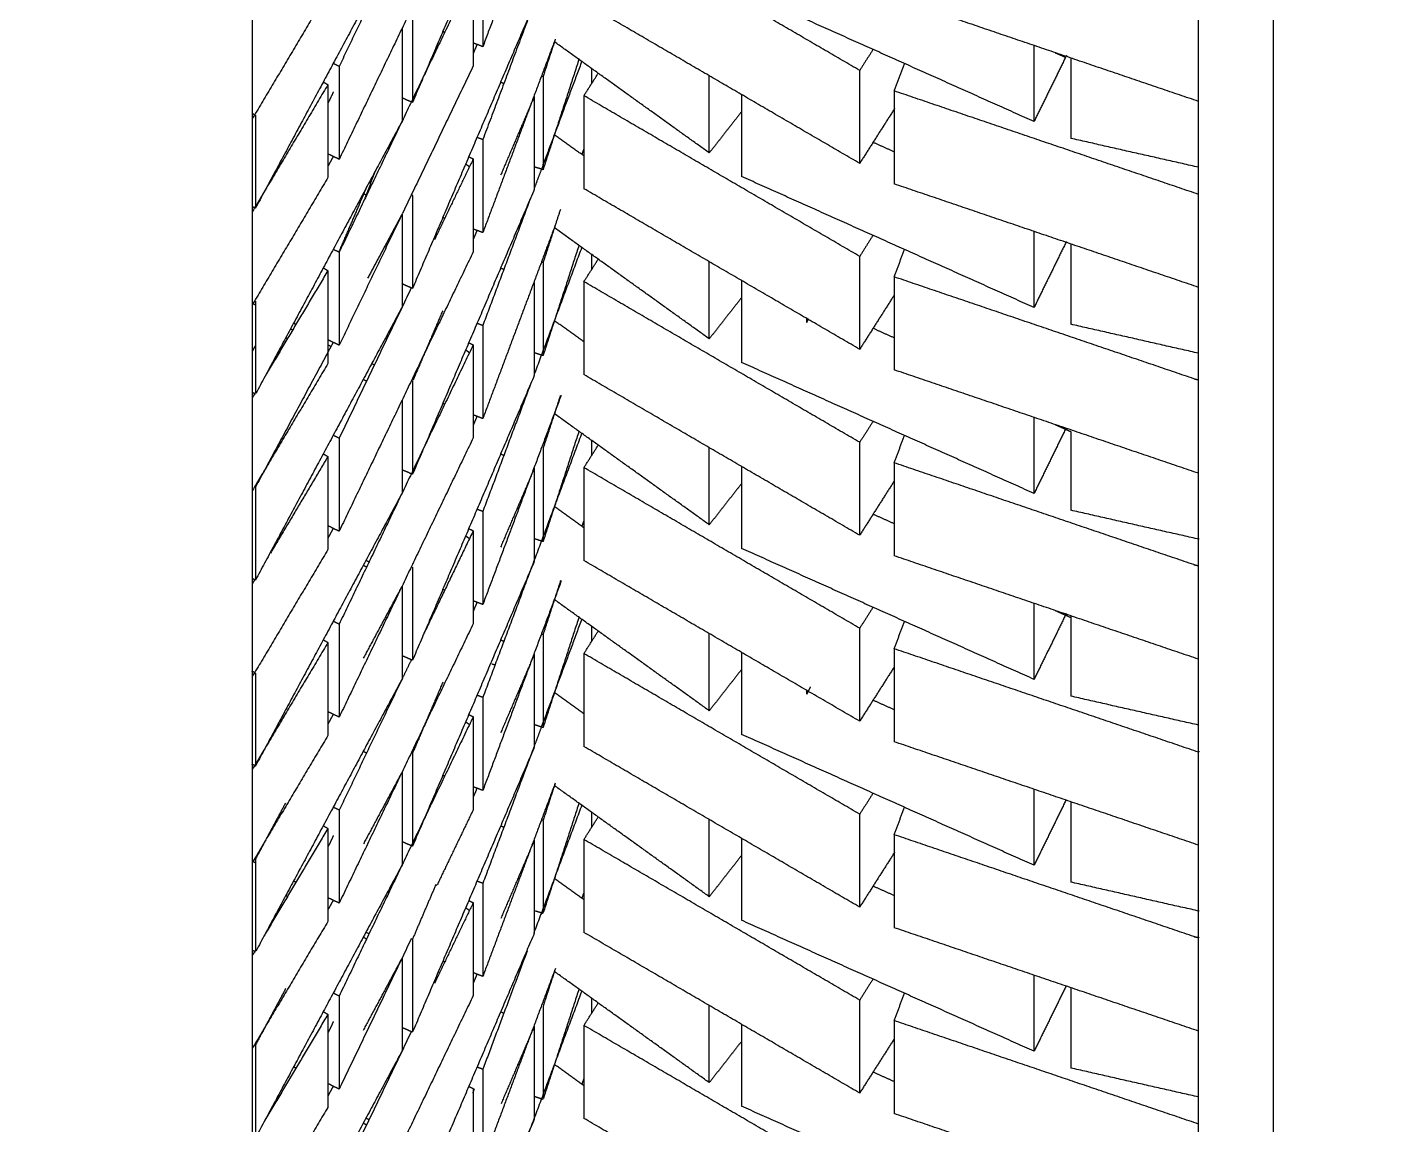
# Model space of a CAD drawing. Header units: millimetres. Extents: x 507.9 to 541, y 40.2 to 69.3.
# Drawn here: x 517.398 to 518.271, y 45.071 to 45.779 of the extents above; entities that cross this region are included whole.
import ezdxf

# ---------------------------------------------------------------- set-up
doc = ezdxf.new("R2010")
doc.units = ezdxf.units.MM
doc.layers.add('Make2D$Visible$Curves', color=7, linetype='Continuous', true_color=0x000000)

msp = doc.modelspace()

# ---------------------------------------------------------------- linework, layer by layer
at = {"layer": 'Make2D$Visible$Curves', "color": 18, "lineweight": -3, "true_color": 0x000000}
msp.add_rational_spline([(520.46733, 45.49105), (520.32272, 48.41324), (517.55483, 49.36129)], [1, 0.780787676095, 0.889708882536], degree=2, dxfattribs=at)
for points, degree in [([(518.15451, 44.35107), (518.15451, 45.19018), (518.15451, 46.02929)], 2), ([(518.20277, 44.35107), (518.20287, 44.90573), (518.20297, 45.46038), (518.20307, 46.01504)], 3), ([(517.48031, 46.00917), (516.49809, 45.6032), (515.51587, 45.19723)], 2), ([(515.51504, 45.1255), (516.51265, 45.53851), (517.51025, 45.95152)], 2), ([(515.50881, 45.11582), (516.50641, 45.52883), (517.50401, 45.94184)], 2), ([(517.54343, 45.93355), (517.54343, 44.6143), (517.54343, 43.29504)], 2), ([(517.72563, 45.91431), (517.68631, 45.82237), (517.647, 45.73042)], 2), ([(517.743, 45.90142), (517.7177, 45.83391), (517.6924, 45.7664)], 2), ([(517.68621, 45.87398), (517.64292, 45.78383), (517.59964, 45.69369)], 2), ([(517.93573, 45.75106), (517.8467, 45.80289), (517.75768, 45.85473)], 2), ([(517.64025, 45.83829), (517.59291, 45.75021), (517.54557, 45.66212)], 2), ([(517.63946, 45.83662), (517.61955, 45.79515), (517.59964, 45.75369)], 2), ([(517.6924, 45.8264), (517.6924, 45.7964), (517.6924, 45.7664)], 2), ([(517.68621, 45.81398), (517.64292, 45.72383), (517.59964, 45.63369)], 2), ([(517.68621, 45.81398), (517.68621, 45.78398), (517.68621, 45.75398)], 2), ([(517.73019, 45.80723), (517.71129, 45.75681), (517.6924, 45.7064)], 2), ([(518.0483, 45.71807), (517.9539, 45.76033), (517.85949, 45.80258)], 2), ([(517.59236, 45.80187), (517.5679, 45.76075), (517.54343, 45.71964)], 2), ([(517.72563, 45.79431), (517.68631, 45.70237), (517.647, 45.61042)], 2), ([(517.93573, 45.69106), (517.8467, 45.74289), (517.75768, 45.79473)], 2), ([(518.15451, 45.73107), (518.05627, 45.76444), (517.95804, 45.79782)], 2), ([(517.647, 45.79042), (517.647, 45.76042), (517.647, 45.73042)], 2), ([(517.64025, 45.77829), (517.64025, 45.74829), (517.64025, 45.71829)], 2), ([(517.66779, 45.77562), (517.66716, 45.77586), (517.66653, 45.77609)], 2), ([(517.6924, 45.7664), (517.68931, 45.76756), (517.68621, 45.76872)], 2), ([(517.68864, 45.76781), (517.68742, 45.76496), (517.68621, 45.76212)], 2), ([(517.73918, 45.77122), (517.71579, 45.70881), (517.6924, 45.6464)], 2), ([(517.73917, 45.77124), (517.73522, 45.75911), (517.73127, 45.74699)], 2), ([(517.83862, 45.69782), (517.78859, 45.73369), (517.73855, 45.76956)], 2), ([(518.0483, 45.71807), (518.0483, 45.74261), (518.0483, 45.76715)], 2), ([(517.66056, 45.76213), (517.6609, 45.76199), (517.66124, 45.76184)], 2), ([(517.75456, 45.75849), (517.74292, 45.72274), (517.73127, 45.68699)], 2), ([(517.94435, 45.7646), (517.94004, 45.75783), (517.93573, 45.75106)], 2), ([(518.06865, 45.75953), (518.05848, 45.7388), (518.0483, 45.71807)], 2), ([(518.06204, 45.76249), (518.06535, 45.761), (518.06867, 45.75952)], 2), ([(518.06921, 45.76068), (518.06911, 45.76046), (518.069, 45.76025)], 2), ([(518.07199, 45.7591), (518.07199, 45.73317), (518.07199, 45.70723)], 2), ([(517.59964, 45.75369), (517.59779, 45.75457), (517.59594, 45.75546)], 2), ([(517.59964, 45.75369), (517.59964, 45.72369), (517.59964, 45.69369)], 2), ([(517.68621, 45.75398), (517.66331, 45.7063), (517.64042, 45.65861)], 2), ([(517.75638, 45.75715), (517.74341, 45.72251), (517.73043, 45.68787)], 2), ([(517.76258, 45.75234), (517.76258, 45.74738), (517.76258, 45.74243)], 2), ([(517.93573, 45.69106), (517.93573, 45.72106), (517.93573, 45.75106)], 2), ([(517.95804, 45.73782), (517.96141, 45.74684), (517.96479, 45.75587)], 2), ([(517.59236, 45.74187), (517.56796, 45.70086), (517.54355, 45.65984)], 2), ([(517.58938, 45.74364), (517.59087, 45.74276), (517.59236, 45.74187)], 2), ([(517.59236, 45.74187), (517.59236, 45.71187), (517.59236, 45.68187)], 2), ([(517.70394, 45.74359), (517.70497, 45.74314), (517.70601, 45.7427)], 2), ([(517.73127, 45.74699), (517.7308, 45.74714), (517.73033, 45.7473)], 2), ([(517.73127, 45.74699), (517.73127, 45.71699), (517.73127, 45.68699)], 2), ([(517.75768, 45.73473), (517.7624, 45.74214), (517.76712, 45.74955)], 2), ([(517.83862, 45.69782), (517.83862, 45.72271), (517.83862, 45.7476)], 2), ([(517.59236, 45.72956), (517.59421, 45.73341), (517.59606, 45.73727)], 2), ([(517.647, 45.73042), (517.64363, 45.73186), (517.64025, 45.7333)], 2), ([(517.72563, 45.73431), (517.71476, 45.7089), (517.70389, 45.68348)], 2), ([(517.72563, 45.73431), (517.72563, 45.70431), (517.72563, 45.67431)], 2), ([(517.75768, 45.73473), (517.75768, 45.70473), (517.75768, 45.67473)], 2), ([(517.93573, 45.63106), (517.8467, 45.68289), (517.75768, 45.73473)], 2), ([(517.85949, 45.73568), (517.85949, 45.70913), (517.85949, 45.68258)], 2), ([(517.95804, 45.73782), (517.95804, 45.70782), (517.95804, 45.67782)], 2), ([(518.15451, 45.67107), (518.05627, 45.70444), (517.95804, 45.73782)], 2), ([(517.85949, 45.72449), (517.84906, 45.71116), (517.83862, 45.69782)], 2), ([(517.9583, 45.72651), (517.94701, 45.70878), (517.93573, 45.69106)], 2), ([(517.5449, 45.72249), (517.54436, 45.72277), (517.54383, 45.72306)], 2), ([(517.54557, 45.72212), (517.54552, 45.72215), (517.54547, 45.72218)], 2), ([(517.54557, 45.72212), (517.54557, 45.69212), (517.54557, 45.66212)], 2), ([(517.64025, 45.71829), (517.59307, 45.6305), (517.54589, 45.54271)], 2), ([(517.6924, 45.7064), (517.69052, 45.7071), (517.68864, 45.70781)], 2), ([(517.6924, 45.7064), (517.6924, 45.6764), (517.6924, 45.6464)], 2), ([(517.75768, 45.69585), (517.74812, 45.70271), (517.73855, 45.70956)], 2), ([(518.15451, 45.68857), (518.11325, 45.6979), (518.07199, 45.70723)], 2), ([(517.75768, 45.7006), (517.75698, 45.69873), (517.75628, 45.69686)], 2), ([(517.95818, 45.69841), (517.95126, 45.70151), (517.94435, 45.7046)], 2), ([(517.59578, 45.69554), (517.59407, 45.69237), (517.59236, 45.68919)], 2), ([(517.59964, 45.69369), (517.59601, 45.69543), (517.59238, 45.69717)], 2), ([(517.68621, 45.69398), (517.67369, 45.66791), (517.66117, 45.64184)], 2), ([(517.68375, 45.68886), (517.68252, 45.68974), (517.68129, 45.69062)], 2), ([(517.6836, 45.69524), (517.6849, 45.69461), (517.68621, 45.69398)], 2), ([(517.68621, 45.69398), (517.68621, 45.66398), (517.68621, 45.63398)], 2), ([(517.73127, 45.68699), (517.72863, 45.68785), (517.726, 45.68871)], 2), ([(517.59236, 45.68187), (517.5679, 45.64075), (517.54343, 45.59964)], 2), ([(517.61651, 45.66885), (517.61977, 45.67755), (517.62303, 45.68625)], 2), ([(517.73018, 45.68721), (517.72794, 45.68123), (517.7257, 45.67525)], 2), ([(518.0483, 45.59807), (517.9539, 45.64033), (517.85949, 45.68258)], 2), ([(517.59964, 45.63402), (517.6088, 45.65544), (517.61796, 45.67686)], 2), ([(517.61523, 45.67174), (517.6163, 45.67117), (517.61736, 45.6706)], 2), ([(517.72563, 45.67431), (517.68631, 45.58237), (517.647, 45.49042)], 2), ([(517.93573, 45.57106), (517.8467, 45.62289), (517.75768, 45.67473)], 2), ([(518.15451, 45.61107), (518.05627, 45.64444), (517.95804, 45.67782)], 2), ([(517.54557, 45.66212), (517.5445, 45.6627), (517.54343, 45.66327)], 2), ([(517.647, 45.67042), (517.64681, 45.6705), (517.64662, 45.67058)], 2), ([(517.647, 45.67042), (517.647, 45.64042), (517.647, 45.61042)], 2), ([(517.72337, 45.66903), (517.70788, 45.62771), (517.6924, 45.5864)], 2), ([(517.72083, 45.66227), (517.72075, 45.66233), (517.72068, 45.66238)], 2), ([(517.64025, 45.65827), (517.61994, 45.61598), (517.59964, 45.57369)], 2), ([(517.64025, 45.65829), (517.62914, 45.63763), (517.61804, 45.61696)], 2), ([(517.64025, 45.65827), (517.64025, 45.62828), (517.64025, 45.59829)], 2), ([(517.66779, 45.65562), (517.66722, 45.65584), (517.66664, 45.65605)], 2), ([(517.74247, 45.66137), (517.73687, 45.64418), (517.73127, 45.62699)], 2), ([(517.78552, 45.65845), (517.78565, 45.65866), (517.78579, 45.65887)], 2), ([(517.6924, 45.6464), (517.68931, 45.64756), (517.68621, 45.64872)], 2), ([(517.68864, 45.64781), (517.68744, 45.64501), (517.68624, 45.6422)], 2), ([(517.73909, 45.65101), (517.71575, 45.5887), (517.6924, 45.5264)], 2), ([(517.83862, 45.57782), (517.78859, 45.61369), (517.73855, 45.64956)], 2), ([(518.0483, 45.59807), (518.0483, 45.62265), (518.0483, 45.64722)], 2), ([(517.75628, 45.63686), (517.74097, 45.596), (517.72565, 45.55514)], 2), ([(517.75445, 45.63816), (517.74286, 45.60258), (517.73127, 45.56699)], 2), ([(517.94436, 45.64463), (517.94004, 45.63785), (517.93573, 45.63106)], 2), ([(518.06918, 45.64062), (518.05874, 45.61934), (518.0483, 45.59807)], 2), ([(518.07199, 45.63884), (518.07199, 45.61304), (518.07199, 45.58723)], 2), ([(517.59964, 45.63369), (517.59771, 45.63461), (517.59578, 45.63554)], 2), ([(517.68621, 45.63398), (517.64292, 45.54383), (517.59964, 45.45369)], 2), ([(517.59964, 45.63369), (517.59964, 45.60369), (517.59964, 45.57369)], 2), ([(517.75768, 45.61473), (517.7623, 45.62198), (517.76691, 45.62923)], 2), ([(517.76258, 45.63234), (517.76258, 45.62738), (517.76258, 45.62243)], 2), ([(517.83862, 45.57782), (517.83862, 45.60271), (517.83862, 45.6276)], 2), ([(517.93573, 45.57106), (517.93573, 45.60106), (517.93573, 45.63106)], 2), ([(517.95804, 45.61782), (517.96136, 45.62669), (517.96467, 45.63557)], 2), ([(517.59236, 45.62187), (517.57217, 45.58794), (517.55198, 45.55401)], 2), ([(517.58938, 45.62364), (517.59087, 45.62276), (517.59236, 45.62187)], 2), ([(517.59236, 45.62187), (517.59236, 45.59187), (517.59236, 45.56187)], 2), ([(517.70394, 45.62359), (517.70509, 45.6231), (517.70623, 45.62261)], 2), ([(517.73127, 45.62699), (517.73075, 45.62716), (517.73022, 45.62733)], 2), ([(517.73127, 45.62699), (517.73127, 45.59699), (517.73127, 45.56699)], 2), ([(517.64622, 45.6107), (517.62293, 45.5622), (517.59964, 45.51369)], 2), ([(517.647, 45.61042), (517.64363, 45.61186), (517.64025, 45.6133)], 2), ([(517.72563, 45.61431), (517.72563, 45.58431), (517.72563, 45.55431)], 2), ([(517.75768, 45.61473), (517.75768, 45.58473), (517.75768, 45.55473)], 2), ([(517.93573, 45.51106), (517.8467, 45.56289), (517.75768, 45.61473)], 2), ([(517.85949, 45.61545), (517.85949, 45.58901), (517.85949, 45.56258)], 2), ([(517.95804, 45.61782), (517.95804, 45.58782), (517.95804, 45.55782)], 2), ([(518.15451, 45.55107), (518.05627, 45.58444), (517.95804, 45.61782)], 2), ([(517.54557, 45.60212), (517.54535, 45.60224), (517.54512, 45.60236)], 2), ([(517.54557, 45.60212), (517.54557, 45.57257), (517.54557, 45.54301)], 2), ([(517.85949, 45.60449), (517.84906, 45.59116), (517.83862, 45.57782)], 2), ([(517.95804, 45.6061), (517.94688, 45.58858), (517.93573, 45.57106)], 2), ([(517.54557, 45.59965), (517.54474, 45.60005), (517.54391, 45.60045)], 2), ([(517.64025, 45.59829), (517.59291, 45.51021), (517.54557, 45.42212)], 2), ([(517.66649, 45.596), (517.65684, 45.57343), (517.64719, 45.55086)], 2), ([(517.74002, 45.59367), (517.74005, 45.59365), (517.74008, 45.59363)], 2), ([(517.56955, 45.58353), (517.56885, 45.58383), (517.56815, 45.58413)], 2), ([(517.5718, 45.58705), (517.57097, 45.58745), (517.57014, 45.58785)], 2), ([(517.6924, 45.5864), (517.69065, 45.58705), (517.6889, 45.58771)], 2), ([(517.6924, 45.5864), (517.6924, 45.5564), (517.6924, 45.5264)], 2), ([(517.75768, 45.57585), (517.74812, 45.58271), (517.73855, 45.58956)], 2), ([(517.90136, 45.59107), (517.90136, 45.58973), (517.90136, 45.58839)], 2), ([(517.90156, 45.58829), (517.90217, 45.58952), (517.90277, 45.59075)], 2), ([(517.95804, 45.57847), (517.95119, 45.58154), (517.94435, 45.5846)], 2), ([(518.15458, 45.56855), (518.11329, 45.57789), (518.07199, 45.58723)], 2), ([(517.59578, 45.57554), (517.57067, 45.52883), (517.54557, 45.48212)], 2), ([(517.56519, 45.57863), (517.56577, 45.57832), (517.56635, 45.57801)], 2), ([(517.59964, 45.57369), (517.59609, 45.57539), (517.59254, 45.5771)], 2), ([(517.68333, 45.57536), (517.68477, 45.57467), (517.68621, 45.57398)], 2), ([(517.54343, 45.56938), (517.5446, 45.57155), (517.54576, 45.57372)], 2), ([(517.59465, 45.5728), (517.5935, 45.57329), (517.59236, 45.57378)], 2), ([(517.68621, 45.57398), (517.64292, 45.48383), (517.59964, 45.39369)], 2), ([(517.68375, 45.56886), (517.68252, 45.56974), (517.68129, 45.57062)], 2), ([(517.68621, 45.57398), (517.68621, 45.54398), (517.68621, 45.51398)], 2), ([(517.73127, 45.56699), (517.72855, 45.56788), (517.72582, 45.56877)], 2), ([(517.59236, 45.56187), (517.56792, 45.52079), (517.54347, 45.4797)], 2), ([(517.62234, 45.56096), (517.6215, 45.56132), (517.62067, 45.56167)], 2), ([(518.0483, 45.47807), (517.9539, 45.52033), (517.85949, 45.56258)], 2), ([(518.15451, 45.49107), (518.05627, 45.52444), (517.95804, 45.55782)], 2), ([(517.61523, 45.55174), (517.61631, 45.55116), (517.61739, 45.55058)], 2), ([(517.647, 45.55042), (517.64671, 45.55054), (517.64641, 45.55067)], 2), ([(517.72563, 45.55431), (517.68631, 45.46237), (517.647, 45.37042)], 2), ([(517.647, 45.55042), (517.647, 45.52042), (517.647, 45.49042)], 2), ([(517.72542, 45.5545), (517.7254, 45.55446), (517.72538, 45.55441)], 2), ([(517.93573, 45.45106), (517.8467, 45.50289), (517.75768, 45.55473)], 2), ([(518.15164, 45.55207), (518.15278, 45.55181), (518.15392, 45.55155)], 2), ([(517.54557, 45.54212), (517.54459, 45.54265), (517.54361, 45.54318)], 2), ([(517.54476, 45.54187), (517.54423, 45.54098), (517.5437, 45.54009)], 2), ([(517.54541, 45.54297), (517.54524, 45.54267), (517.54506, 45.54238)], 2), ([(517.72319, 45.54856), (517.7078, 45.50748), (517.6924, 45.4664)], 2), ([(517.74297, 45.54135), (517.71769, 45.47387), (517.6924, 45.4064)], 2), ([(517.74243, 45.54123), (517.73685, 45.52411), (517.73127, 45.50699)], 2), ([(517.64025, 45.53829), (517.64025, 45.50829), (517.64025, 45.47829)], 2), ([(517.66779, 45.53562), (517.66716, 45.53586), (517.66653, 45.53609)], 2), ([(517.68864, 45.52781), (517.68748, 45.5251), (517.68632, 45.52239)], 2), ([(517.6924, 45.5264), (517.68952, 45.52748), (517.68664, 45.52856)], 2), ([(517.83862, 45.45782), (517.78859, 45.49369), (517.73855, 45.52956)], 2), ([(517.94446, 45.52479), (517.94009, 45.51792), (517.93573, 45.51106)], 2), ([(518.0483, 45.47807), (518.0483, 45.50261), (518.0483, 45.52715)], 2), ([(517.59964, 45.51369), (517.59771, 45.51461), (517.59578, 45.51554)], 2), ([(517.68621, 45.51398), (517.64292, 45.42383), (517.59964, 45.33369)], 2), ([(517.75641, 45.51722), (517.72441, 45.43181), (517.6924, 45.3464)], 2), ([(517.75445, 45.51816), (517.74286, 45.48258), (517.73127, 45.44699)], 2), ([(517.95804, 45.49782), (517.96135, 45.50666), (517.96465, 45.51551)], 2), ([(518.06905, 45.52035), (518.05868, 45.49921), (518.0483, 45.47807)], 2), ([(518.06204, 45.52249), (518.06526, 45.52104), (518.06849, 45.5196)], 2), ([(518.06865, 45.51953), (518.07032, 45.51878), (518.07199, 45.51803)], 2), ([(518.07199, 45.51803), (518.07199, 45.49263), (518.07199, 45.46723)], 2), ([(517.59964, 45.51369), (517.59964, 45.48369), (517.59964, 45.45369)], 2), ([(517.73127, 45.50699), (517.73127, 45.47699), (517.73127, 45.44699)], 2), ([(517.75768, 45.49473), (517.76236, 45.50208), (517.76704, 45.50943)], 2), ([(517.76258, 45.51235), (517.76258, 45.50739), (517.76258, 45.50243)], 2), ([(517.83862, 45.45782), (517.83862, 45.48271), (517.83862, 45.5076)], 2), ([(517.93573, 45.45106), (517.93573, 45.48106), (517.93573, 45.51106)], 2), ([(517.59236, 45.50187), (517.57384, 45.47074), (517.55532, 45.43961)], 2), ([(517.58947, 45.50359), (517.59092, 45.50273), (517.59236, 45.50187)], 2), ([(517.59236, 45.50187), (517.59236, 45.47187), (517.59236, 45.44187)], 2), ([(517.70398, 45.50357), (517.705, 45.50313), (517.70601, 45.5027)], 2), ([(517.95804, 45.49782), (517.95804, 45.46782), (517.95804, 45.43782)], 2), ([(518.15451, 45.43107), (518.05627, 45.46444), (517.95804, 45.49782)], 2), ([(517.647, 45.49042), (517.6437, 45.49183), (517.6404, 45.49324)], 2), ([(517.72563, 45.49431), (517.71473, 45.46883), (517.70383, 45.44334)], 2), ([(517.72563, 45.49431), (517.72563, 45.46431), (517.72563, 45.43431)], 2), ([(517.75768, 45.49473), (517.75768, 45.46473), (517.75768, 45.43473)], 2), ([(517.93573, 45.39106), (517.8467, 45.44289), (517.75768, 45.49473)], 2), ([(517.85949, 45.49563), (517.85949, 45.4691), (517.85949, 45.44258)], 2), ([(517.54557, 45.48212), (517.54557, 45.45239), (517.54557, 45.42266)], 2), ([(517.85949, 45.48449), (517.84906, 45.47116), (517.83862, 45.45782)], 2), ([(517.95814, 45.48626), (517.94693, 45.46866), (517.93573, 45.45106)], 2), ([(517.64025, 45.47829), (517.59308, 45.39052), (517.5459, 45.30274)], 2), ([(517.6924, 45.4664), (517.69056, 45.46709), (517.68872, 45.46778)], 2), ([(517.6924, 45.4664), (517.6924, 45.4364), (517.6924, 45.4064)], 2), ([(517.75768, 45.45585), (517.74812, 45.46271), (517.73855, 45.46956)], 2), ([(517.95815, 45.45843), (517.95125, 45.46151), (517.94435, 45.4646)], 2), ([(518.15488, 45.44848), (518.11344, 45.45785), (518.07199, 45.46723)], 2), ([(517.59964, 45.45369), (517.596, 45.45543), (517.59236, 45.45718)], 2), ([(517.5959, 45.45577), (517.59418, 45.45257), (517.59246, 45.44938)], 2), ([(517.68621, 45.45398), (517.67034, 45.42092), (517.65446, 45.38787)], 2), ([(517.68356, 45.45525), (517.68489, 45.45462), (517.68621, 45.45398)], 2), ([(517.68621, 45.45398), (517.68621, 45.42398), (517.68621, 45.39398)], 2), ([(517.75768, 45.4606), (517.75698, 45.45873), (517.75628, 45.45686)], 2), ([(517.68375, 45.44886), (517.68252, 45.44974), (517.68129, 45.45062)], 2), ([(517.73127, 45.44699), (517.72845, 45.44791), (517.72563, 45.44883)], 2), ([(517.59236, 45.44187), (517.5679, 45.40075), (517.54343, 45.35964)], 2), ([(518.0483, 45.35807), (517.9539, 45.40033), (517.85949, 45.44258)], 2), ([(518.15451, 45.37107), (518.05627, 45.40444), (517.95804, 45.43782)], 2), ([(517.61523, 45.43174), (517.6163, 45.43117), (517.61736, 45.4306)], 2), ([(517.61936, 45.43377), (517.6181, 45.43424), (517.61683, 45.43472)], 2), ([(517.72563, 45.43431), (517.68631, 45.34237), (517.647, 45.25042)], 2), ([(517.647, 45.43042), (517.647, 45.40077), (517.647, 45.37113)], 2), ([(517.93573, 45.33106), (517.8467, 45.38289), (517.75768, 45.43473)], 2), ([(518.15145, 45.43211), (518.15309, 45.43174), (518.15474, 45.43137)], 2), ([(517.54557, 45.42212), (517.5445, 45.4227), (517.54343, 45.42327)], 2), ([(517.54492, 45.42214), (517.54423, 45.42098), (517.54354, 45.41982)], 2), ([(517.64025, 45.41829), (517.62772, 45.39499), (517.6152, 45.37168)], 2), ([(517.64025, 45.41829), (517.64025, 45.38829), (517.64025, 45.35829)], 2), ([(517.74305, 45.42157), (517.71773, 45.35398), (517.6924, 45.2864)], 2), ([(517.7426, 45.42178), (517.73694, 45.40439), (517.73127, 45.38699)], 2), ([(517.66779, 45.41562), (517.66726, 45.41582), (517.66673, 45.41602)], 2), ([(517.83862, 45.33782), (517.78859, 45.37369), (517.73855, 45.40956)], 2), ([(517.68864, 45.40781), (517.68742, 45.40496), (517.68621, 45.40212)], 2), ([(517.6924, 45.4064), (517.68934, 45.40755), (517.68628, 45.40869)], 2), ([(517.94435, 45.4046), (517.94004, 45.39783), (517.93573, 45.39106)], 2), ([(518.0483, 45.35807), (518.0483, 45.38261), (518.0483, 45.40715)], 2), ([(518.06917, 45.40059), (518.05874, 45.37933), (518.0483, 45.35807)], 2), ([(518.06204, 45.40249), (518.06704, 45.40025), (518.07203, 45.39801)], 2), ([(517.59964, 45.39369), (517.59771, 45.39461), (517.59578, 45.39554)], 2), ([(517.68621, 45.39398), (517.64292, 45.30383), (517.59964, 45.21369)], 2), ([(517.59964, 45.39369), (517.59964, 45.36369), (517.59964, 45.33369)], 2), ([(517.75628, 45.39686), (517.74333, 45.36231), (517.73038, 45.32776)], 2), ([(517.75445, 45.39816), (517.74286, 45.36258), (517.73127, 45.32699)], 2), ([(517.76258, 45.39234), (517.76258, 45.38738), (517.76258, 45.38243)], 2), ([(517.95804, 45.37782), (517.96132, 45.38659), (517.96459, 45.39536)], 2), ([(518.07199, 45.3991), (518.07199, 45.37317), (518.07199, 45.34723)], 2), ([(517.58938, 45.38364), (517.59087, 45.38276), (517.59236, 45.38187)], 2), ([(517.70394, 45.38359), (517.70501, 45.38313), (517.70608, 45.38267)], 2), ([(517.73127, 45.38699), (517.73095, 45.3871), (517.73062, 45.3872)], 2), ([(517.73127, 45.38699), (517.73127, 45.35699), (517.73127, 45.32699)], 2), ([(517.75768, 45.37473), (517.7623, 45.38198), (517.76691, 45.38923)], 2), ([(517.83862, 45.33782), (517.83862, 45.36275), (517.83862, 45.38769)], 2), ([(517.93573, 45.33106), (517.93573, 45.36106), (517.93573, 45.39106)], 2), ([(517.59236, 45.38187), (517.5679, 45.34075), (517.54343, 45.29964)], 2), ([(517.59236, 45.38187), (517.59236, 45.35187), (517.59236, 45.32187)], 2), ([(517.72563, 45.37431), (517.71478, 45.34894), (517.70393, 45.32357)], 2), ([(517.72563, 45.37431), (517.72563, 45.34431), (517.72563, 45.31431)], 2), ([(517.75768, 45.37473), (517.75768, 45.34473), (517.75768, 45.31473)], 2), ([(517.93573, 45.27106), (517.8467, 45.32289), (517.75768, 45.37473)], 2), ([(517.85949, 45.37545), (517.85949, 45.34901), (517.85949, 45.32258)], 2), ([(517.95804, 45.37782), (517.95804, 45.34782), (517.95804, 45.31782)], 2), ([(518.15451, 45.31107), (518.05627, 45.34444), (517.95804, 45.37782)], 2), ([(517.64618, 45.37061), (517.64322, 45.36445), (517.64026, 45.35829)], 2), ([(517.647, 45.37042), (517.64367, 45.37184), (517.64034, 45.37326)], 2), ([(517.69813, 45.36813), (517.69921, 45.36778), (517.70028, 45.36743)], 2), ([(517.95806, 45.36614), (517.94689, 45.3486), (517.93573, 45.33106)], 2), ([(517.54557, 45.36212), (517.5445, 45.3627), (517.54343, 45.36327)], 2), ([(517.54557, 45.36212), (517.54557, 45.33212), (517.54557, 45.30212)], 2), ([(517.64025, 45.35829), (517.59307, 45.27051), (517.54589, 45.18273)], 2), ([(517.85949, 45.36449), (517.84906, 45.35116), (517.83862, 45.33782)], 2), ([(517.63941, 45.35651), (517.61952, 45.3151), (517.59964, 45.27369)], 2), ([(517.66662, 45.35631), (517.65681, 45.33336), (517.647, 45.31042)], 2), ([(517.75768, 45.33585), (517.74812, 45.34271), (517.73855, 45.34956)], 2), ([(517.90136, 45.35107), (517.90136, 45.34981), (517.90136, 45.34855)], 2), ([(517.90164, 45.34844), (517.90281, 45.35083), (517.90399, 45.35323)], 2), ([(517.6924, 45.3464), (517.69067, 45.34705), (517.68893, 45.3477)], 2), ([(517.6924, 45.3464), (517.6924, 45.3164), (517.6924, 45.2864)], 2), ([(517.95849, 45.33827), (517.95156, 45.34137), (517.94463, 45.34447)], 2), ([(518.15455, 45.32855), (518.11327, 45.33789), (518.07199, 45.34723)], 2), ([(517.59578, 45.33554), (517.59407, 45.33237), (517.59236, 45.32919)], 2), ([(517.59964, 45.33369), (517.59601, 45.33543), (517.59238, 45.33717)], 2), ([(517.68621, 45.33398), (517.64292, 45.24383), (517.59964, 45.15369)], 2), ([(517.68332, 45.33537), (517.68476, 45.33467), (517.68621, 45.33398)], 2), ([(517.68621, 45.33398), (517.68621, 45.30398), (517.68621, 45.27398)], 2), ([(517.68375, 45.32886), (517.68252, 45.32974), (517.68129, 45.33062)], 2), ([(517.73007, 45.32693), (517.72783, 45.32095), (517.72559, 45.31498)], 2), ([(517.73127, 45.32699), (517.72845, 45.32791), (517.72563, 45.32883)], 2), ([(518.0483, 45.23807), (517.9539, 45.28033), (517.85949, 45.32258)], 2), ([(517.59236, 45.32187), (517.56814, 45.28116), (517.54391, 45.24045)], 2), ([(517.72563, 45.31431), (517.68634, 45.22242), (517.64705, 45.13052)], 2), ([(517.72536, 45.31434), (517.70888, 45.27037), (517.6924, 45.2264)], 2), ([(517.93573, 45.21106), (517.8467, 45.26289), (517.75768, 45.31473)], 2), ([(518.15451, 45.25107), (518.05627, 45.28444), (517.95804, 45.31782)], 2), ([(517.61532, 45.31169), (517.61634, 45.31115), (517.61736, 45.3106)], 2), ([(517.647, 45.31042), (517.647, 45.28042), (517.647, 45.25042)], 2), ([(518.15472, 45.31166), (518.15461, 45.31136), (518.15451, 45.31107)], 2), ([(517.54557, 45.30212), (517.5445, 45.3027), (517.54343, 45.30327)], 2), ([(517.64025, 45.29829), (517.62778, 45.27509), (517.61531, 45.25188)], 2), ([(517.64025, 45.29829), (517.64025, 45.26829), (517.64025, 45.23829)], 2), ([(517.66779, 45.29562), (517.66737, 45.29578), (517.66694, 45.29594)], 2), ([(517.68864, 45.28781), (517.68744, 45.28501), (517.68624, 45.2822)], 2), ([(517.6924, 45.2864), (517.68951, 45.28748), (517.68661, 45.28857)], 2), ([(517.73909, 45.29101), (517.71575, 45.2287), (517.6924, 45.1664)], 2), ([(517.73909, 45.29101), (517.7352, 45.27905), (517.73131, 45.2671)], 2), ([(517.83862, 45.21782), (517.78859, 45.25369), (517.73855, 45.28956)], 2), ([(518.0483, 45.23807), (518.0483, 45.26261), (518.0483, 45.28715)], 2), ([(517.94435, 45.2846), (517.94004, 45.27783), (517.93573, 45.27106)], 2), ([(518.06903, 45.2803), (518.05867, 45.25919), (518.0483, 45.23807)], 2), ([(518.07199, 45.27934), (518.07199, 45.25328), (518.07199, 45.22723)], 2), ([(517.5649, 45.27808), (517.55523, 45.2601), (517.54557, 45.24212)], 2), ([(517.59964, 45.27369), (517.59776, 45.27459), (517.59588, 45.27549)], 2), ([(517.59964, 45.27369), (517.59964, 45.24369), (517.59964, 45.21369)], 2), ([(517.68621, 45.27398), (517.67455, 45.2497), (517.66289, 45.22542)], 2), ([(517.75628, 45.27686), (517.74083, 45.23563), (517.72538, 45.19441)], 2), ([(517.75445, 45.27816), (517.74296, 45.24286), (517.73146, 45.20756)], 2), ([(517.76258, 45.27234), (517.76258, 45.26738), (517.76258, 45.26243)], 2), ([(517.93573, 45.21106), (517.93573, 45.24106), (517.93573, 45.27106)], 2), ([(517.95804, 45.25782), (517.96136, 45.26669), (517.96467, 45.27557)], 2), ([(517.59236, 45.26187), (517.5721, 45.22781), (517.55183, 45.19376)], 2), ([(517.58938, 45.26364), (517.59087, 45.26276), (517.59236, 45.26187)], 2), ([(517.59236, 45.26187), (517.59236, 45.23187), (517.59236, 45.20187)], 2), ([(517.70394, 45.26359), (517.70497, 45.26314), (517.70601, 45.2627)], 2), ([(517.73127, 45.26699), (517.73079, 45.26715), (517.73031, 45.2673)], 2), ([(517.73127, 45.26699), (517.73127, 45.23733), (517.73127, 45.20767)], 2), ([(517.75768, 45.25473), (517.7623, 45.26198), (517.76691, 45.26923)], 2), ([(517.83862, 45.21782), (517.83862, 45.24271), (517.83862, 45.2676)], 2), ([(517.59251, 45.24987), (517.59429, 45.25357), (517.59606, 45.25727)], 2), ([(517.647, 45.25042), (517.64363, 45.25186), (517.64025, 45.2533)], 2), ([(517.72563, 45.25431), (517.71483, 45.22906), (517.70403, 45.2038)], 2), ([(517.72563, 45.25431), (517.72563, 45.22431), (517.72563, 45.19431)], 2), ([(517.75768, 45.25473), (517.75768, 45.22473), (517.75768, 45.19473)], 2), ([(517.93573, 45.15106), (517.8467, 45.20289), (517.75768, 45.25473)], 2), ([(517.85949, 45.25558), (517.85949, 45.22908), (517.85949, 45.20258)], 2), ([(517.95804, 45.25782), (517.95804, 45.22782), (517.95804, 45.19782)], 2), ([(518.15451, 45.19107), (518.05627, 45.22444), (517.95804, 45.25782)], 2), ([(517.85949, 45.24449), (517.84906, 45.23116), (517.83862, 45.21782)], 2), ([(517.9583, 45.24651), (517.94701, 45.22878), (517.93573, 45.21106)], 2), ([(517.54557, 45.23965), (517.54477, 45.24003), (517.54398, 45.24041)], 2), ([(517.54557, 45.24212), (517.54557, 45.21255), (517.54557, 45.18298)], 2), ([(517.64025, 45.23829), (517.59307, 45.15052), (517.5459, 45.06274)], 2), ([(517.57168, 45.22711), (517.57091, 45.22748), (517.57014, 45.22785)], 2), ([(517.6924, 45.2264), (517.69054, 45.22709), (517.68869, 45.22779)], 2), ([(517.6924, 45.2264), (517.6924, 45.1964), (517.6924, 45.1664)], 2), ([(517.75773, 45.21582), (517.74814, 45.22269), (517.73855, 45.22956)], 2), ([(518.15485, 45.20849), (518.11342, 45.21786), (518.07199, 45.22723)], 2), ([(517.56537, 45.21854), (517.56583, 45.21829), (517.56628, 45.21805)], 2), ([(517.59964, 45.21369), (517.596, 45.21543), (517.59236, 45.21718)], 2), ([(517.66213, 45.22579), (517.65456, 45.2081), (517.647, 45.19042)], 2), ([(517.66254, 45.22534), (517.66267, 45.22528), (517.6628, 45.22522)], 2), ([(517.75768, 45.2206), (517.75707, 45.21897), (517.75646, 45.21735)], 2), ([(517.95811, 45.21844), (517.95123, 45.22152), (517.94435, 45.2246)], 2), ([(517.59578, 45.21554), (517.5941, 45.21243), (517.59243, 45.20931)], 2), ([(517.68621, 45.21398), (517.67369, 45.18791), (517.66117, 45.16184)], 2), ([(517.68377, 45.20884), (517.68253, 45.20973), (517.68129, 45.21062)], 2), ([(517.68333, 45.21536), (517.68477, 45.21467), (517.68621, 45.21398)], 2), ([(517.68621, 45.21398), (517.68621, 45.18398), (517.68621, 45.15398)], 2), ([(517.73127, 45.20699), (517.72869, 45.20783), (517.72612, 45.20867)], 2), ([(517.59236, 45.20187), (517.5679, 45.16076), (517.54343, 45.11965)], 2), ([(518.0483, 45.11807), (517.9539, 45.16033), (517.85949, 45.20258)], 2), ([(517.55216, 45.19436), (517.55216, 45.19407), (517.55216, 45.19378)], 2), ([(517.61523, 45.19174), (517.61604, 45.19131), (517.61684, 45.19087)], 2), ([(517.61848, 45.1941), (517.61768, 45.1944), (517.61688, 45.1947)], 2), ([(517.72563, 45.19431), (517.68645, 45.10269), (517.64728, 45.01106)], 2), ([(517.93573, 45.09106), (517.8467, 45.14289), (517.75768, 45.19473)], 2), ([(518.15451, 45.13107), (518.05627, 45.16444), (517.95804, 45.19782)], 2), ([(518.15145, 45.19211), (518.15308, 45.19174), (518.15472, 45.19137)], 2), ([(517.54557, 45.18212), (517.54455, 45.18267), (517.54353, 45.18322)], 2), ([(517.5454, 45.18294), (517.5453, 45.18278), (517.5452, 45.18262)], 2), ([(517.64626, 45.19078), (517.62295, 45.14223), (517.59964, 45.09369)], 2), ([(517.647, 45.19042), (517.647, 45.16071), (517.647, 45.13099)], 2), ([(517.72099, 45.18269), (517.7067, 45.14455), (517.6924, 45.1064)], 2), ([(517.54481, 45.18195), (517.54424, 45.18099), (517.54366, 45.18003)], 2), ([(517.64025, 45.17829), (517.62769, 45.15492), (517.61512, 45.13154)], 2), ([(517.64025, 45.17829), (517.64025, 45.14829), (517.64025, 45.11829)], 2), ([(517.66802, 45.17553), (517.66736, 45.17578), (517.6667, 45.17603)], 2), ([(517.6924, 45.1664), (517.68931, 45.16756), (517.68621, 45.16872)], 2), ([(517.68872, 45.16799), (517.68746, 45.16505), (517.68621, 45.16212)], 2), ([(517.73909, 45.17101), (517.71575, 45.1087), (517.6924, 45.0464)], 2), ([(517.73928, 45.17156), (517.73527, 45.15928), (517.73127, 45.14699)], 2), ([(517.83862, 45.09782), (517.78859, 45.13369), (517.73855, 45.16956)], 2), ([(518.0483, 45.11807), (518.0483, 45.14261), (518.0483, 45.16715)], 2), ([(517.56518, 45.15861), (517.55537, 45.14037), (517.54557, 45.12212)], 2), ([(517.75628, 45.15687), (517.72434, 45.07163), (517.6924, 44.9864)], 2), ([(517.75446, 45.15819), (517.74297, 45.12292), (517.73148, 45.08764)], 2), ([(517.9444, 45.16468), (517.94006, 45.15787), (517.93573, 45.15106)], 2), ([(518.06895, 45.16014), (518.05863, 45.13911), (518.0483, 45.11807)], 2), ([(518.07199, 45.1591), (518.07199, 45.13317), (518.07199, 45.10723)], 2), ([(517.59964, 45.15369), (517.59771, 45.15461), (517.59578, 45.15554)], 2), ([(517.68621, 45.15398), (517.64292, 45.06383), (517.59964, 44.97369)], 2), ([(517.59964, 45.15369), (517.59964, 45.12369), (517.59964, 45.09369)], 2), ([(517.75768, 45.13473), (517.76229, 45.14197), (517.7669, 45.14921)], 2), ([(517.76258, 45.15234), (517.76258, 45.14738), (517.76258, 45.14243)], 2), ([(517.83862, 45.09782), (517.83862, 45.12271), (517.83862, 45.1476)], 2), ([(517.93573, 45.09106), (517.93573, 45.12106), (517.93573, 45.15106)], 2), ([(517.95804, 45.13782), (517.96135, 45.14666), (517.96465, 45.15551)], 2), ([(517.59236, 45.14187), (517.57205, 45.10773), (517.55173, 45.07358)], 2), ([(517.58953, 45.14356), (517.59095, 45.14271), (517.59236, 45.14187)], 2), ([(517.59236, 45.14187), (517.59236, 45.11187), (517.59236, 45.08187)], 2), ([(517.70411, 45.14351), (517.70508, 45.1431), (517.70605, 45.14268)], 2), ([(517.73127, 45.14699), (517.73127, 45.11729), (517.73127, 45.08759)], 2), ([(517.5925, 45.12984), (517.59428, 45.13355), (517.59606, 45.13727)], 2), ([(517.64626, 45.13078), (517.62295, 45.08223), (517.59964, 45.03369)], 2), ([(517.647, 45.13042), (517.64366, 45.13185), (517.64031, 45.13328)], 2), ([(517.72563, 45.13431), (517.71489, 45.1092), (517.70415, 45.08408)], 2), ([(517.72563, 45.13431), (517.72563, 45.10431), (517.72563, 45.07431)], 2), ([(517.75768, 45.13473), (517.75768, 45.10473), (517.75768, 45.07473)], 2), ([(517.93573, 45.03106), (517.8467, 45.08289), (517.75768, 45.13473)], 2), ([(517.85949, 45.13545), (517.85949, 45.10901), (517.85949, 45.08258)], 2), ([(517.95804, 45.13782), (517.95804, 45.10782), (517.95804, 45.07782)], 2), ([(518.15451, 45.07107), (518.05627, 45.10444), (517.95804, 45.13782)], 2), ([(517.54557, 45.12212), (517.54557, 45.09254), (517.54557, 45.06295)], 2), ([(517.85943, 45.12441), (517.84902, 45.11111), (517.83862, 45.09782)], 2), ([(517.95804, 45.1261), (517.94688, 45.10858), (517.93573, 45.09106)], 2), ([(517.64025, 45.11829), (517.59318, 45.03071), (517.54611, 44.94313)], 2), ([(517.57168, 45.10711), (517.57092, 45.10748), (517.57016, 45.10784)], 2), ([(517.6924, 45.1064), (517.69071, 45.10703), (517.68902, 45.10767)], 2), ([(517.6924, 45.1064), (517.6924, 45.0764), (517.6924, 45.0464)], 2), ([(517.75768, 45.09585), (517.74824, 45.10262), (517.7388, 45.10939)], 2), ([(517.95804, 45.09847), (517.95134, 45.10147), (517.94463, 45.10447)], 2), ([(518.15452, 45.08856), (518.11326, 45.09789), (518.07199, 45.10723)], 2), ([(517.59578, 45.09554), (517.59407, 45.09237), (517.59236, 45.08919)], 2), ([(517.59964, 45.09369), (517.59603, 45.09542), (517.59241, 45.09716)], 2), ([(517.68369, 45.09519), (517.68495, 45.09459), (517.68621, 45.09398)], 2), ([(517.75768, 45.1006), (517.75701, 45.09881), (517.75634, 45.09702)], 2), ([(517.68606, 45.09109), (517.6865, 45.09243), (517.68694, 45.09377)], 2), ([(517.68621, 45.09398), (517.68621, 45.06398), (517.68621, 45.03398)], 2), ([(517.73127, 45.08699), (517.72852, 45.08789), (517.72577, 45.08878)], 2), ([(517.59236, 45.08187), (517.56797, 45.04088), (517.54358, 44.99989)], 2), ([(518.0483, 44.99807), (517.9539, 45.04033), (517.85949, 45.08258)], 2), ([(518.15451, 45.01107), (518.05627, 45.04444), (517.95804, 45.07782)], 2), ([(517.61523, 45.07174), (517.6163, 45.07117), (517.61736, 45.0706)], 2), ([(517.61904, 45.07389), (517.61794, 45.0743), (517.61683, 45.07472)], 2), ([(517.72563, 45.07431), (517.68638, 44.98251), (517.64713, 44.89071)], 2), ([(517.93573, 44.97106), (517.8467, 45.02289), (517.75768, 45.07473)], 2)]:
    msp.add_open_spline(points, degree=degree, dxfattribs=at)
msp.add_rational_spline([(511.83963, 45.2777), (511.83963, 45.17096), (511.84491, 45.06436), (512.05826, 40.75314), (516.36947, 40.96649), (520.47261, 41.16954), (520.47261, 45.2777)], [0.980423998556, 0.989861021963, 1, 0.707106781187, 1, 0.717245759224, 0.980423998556], degree=2, knots=[13.325939, 13.325939, 13.325939, 13.560652, 13.560652, 20.340977, 20.340977, 26.886591, 26.886591, 26.886591], dxfattribs=at)

doc.saveas('drawing.dxf')
